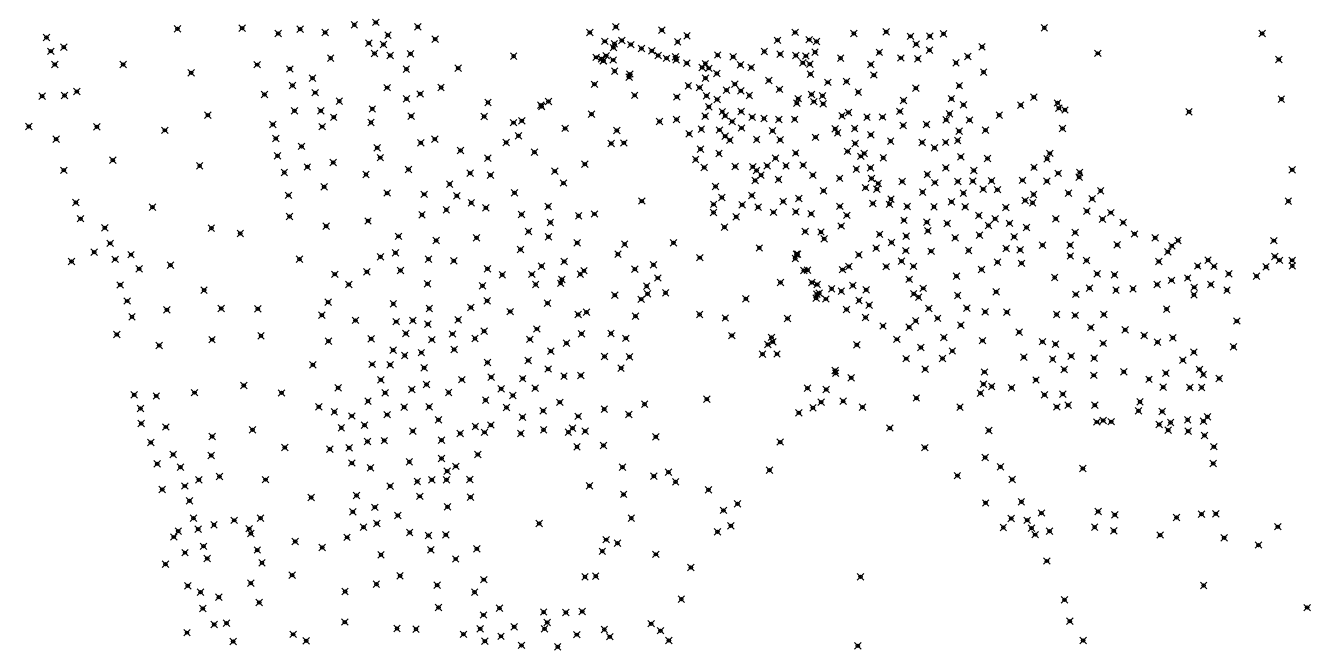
# Model space of a CAD drawing. Header units: millimetres. Extents: x 476859 to 479474, y 2367368 to 2370543.
# Drawn here: x 477176 to 477952, y 2368112 to 2368488 of the extents above; entities that cross this region are included whole.
import ezdxf

# ---------------------------------------------------------------- set-up
doc = ezdxf.new("R2010")
doc.units = ezdxf.units.MM
doc.header["$PDMODE"] = 35
doc.header["$PDSIZE"] = 2

msp = doc.modelspace()

# ---------------------------------------------------------------- linework, layer by layer
for p in [(477388.628, 2368490.195, 7.196), (477268.225, 2368486.237, 15.08), (477307.454, 2368486.603, 7.28), (477329.348, 2368483.492, 7.17), (477342.657, 2368486.107, 7.182), (477357.865, 2368484.083, 7.11), (477375.599, 2368488.697, 7.16), (477396.012, 2368482.453, 6.757), (477414.127, 2368487.551, 7.21), (477518.561, 2368484.109, 7.34), (477534.373, 2368487.525, 8.191), (477562.247, 2368485.505, 8.527), (477643.21, 2368484.125, 10.351), (477678.899, 2368483.362, 10.881), (477698.536, 2368484.435, 11.121), (477733.353, 2368483.249, 9.891), (477794.519, 2368486.83, 6.32), (477926.736, 2368483.5, 8.06), (477188.663, 2368481.029, 14.757), (477199.209, 2368475.185, 14.777), (477384.372, 2368477.508, 7.154), (477393.258, 2368476.73, 6.859), (477424.734, 2368479.926, 7.12), (477527.618, 2368478.67, 7.45), (477532.899, 2368474.823, 7.485), (477533.461, 2368477.211, 7.629), (477537.961, 2368479.245, 7.735), (477543.444, 2368476.664, 7.751), (477571.895, 2368478.296, 8.02), (477577.554, 2368482.074, 8.308), (477632.548, 2368479.294, 10.058), (477651.694, 2368479.692, 10.226), (477656.188, 2368478.528, 9.969), (477713.192, 2368481.718, 14.471), (477716.675, 2368477.02, 10.624), (477724.921, 2368481.8, 10.212), (477756.684, 2368475.35, 9.56), (477191.252, 2368472.626, 14.734), (477361.209, 2368468.463, 7.15), (477387.851, 2368471.255, 6.673), (477397.377, 2368470.134, 7.092), (477409.735, 2368471.133, 6.471), (477472.32, 2368469.729, 5.23), (477522.384, 2368468.963, 7.225), (477525.72, 2368468.077, 7.209), (477526.587, 2368466.862, 7.172), (477526.917, 2368466.891, 7.171), (477528.53, 2368469.981, 7.274), (477532.686, 2368467.352, 7.244), (477549.92, 2368474.347, 7.678), (477556.132, 2368472.834, 7.611), (477559.992, 2368470.112, 7.614), (477565.168, 2368468.371, 7.599), (477570.644, 2368469.285, 7.615), (477570.983, 2368467.518, 7.74), (477596.174, 2368470.359, 8.39), (477605.534, 2368469.312, 9.29), (477624.519, 2368472.432, 9.73), (477634.127, 2368470.877, 9.87), (477643.639, 2368470.001, 9.751), (477649.784, 2368469.762, 10.074), (477655.296, 2368472.059, 10.115), (477670.834, 2368468.484, 9.82), (477694.314, 2368471.979, 10.447), (477707.441, 2368468.56, 10.154), (477717.643, 2368467.997, 10.249), (477724.788, 2368473.343, 10.061), (477748.015, 2368469.504, 9.762), (477827.048, 2368471.378, 8.736), (477936.82, 2368467.658, 8.01), (477193.695, 2368464.588, 14.656), (477235.208, 2368464.557, 14.261), (477276.465, 2368459.488, 14.33), (477316.544, 2368464.51, 7.65), (477336.44, 2368461.898, 7.13), (477407.179, 2368461.829, 6.34), (477438.686, 2368462.346, 7.33), (477533.643, 2368460.541, 7.191), (477577.421, 2368465.469, 7.81), (477586.695, 2368462.734, 8.361), (477588.679, 2368465.138, 7.95), (477590.812, 2368462.288, 8.006), (477595.712, 2368459.148, 8.325), (477610.009, 2368464.385, 9.329), (477616.567, 2368462.835, 9.252), (477647.854, 2368465.654, 9.728), (477652.101, 2368464.736, 9.985), (477689.246, 2368464.583, 10.34), (477740.875, 2368465.626, 9.653), (477757.657, 2368459.913, 8.67), (477338.004, 2368451.809, 7.845), (477350.261, 2368456.274, 7.3), (477521.343, 2368452.585, 6.77), (477542.499, 2368456.941, 7.25), (477542.8, 2368458.838, 7.25), (477578.362, 2368451.722, 7.32), (477588.758, 2368456.257, 8.398), (477606.625, 2368452.634, 8.492), (477627.179, 2368454.926, 8.969), (477652.489, 2368458.787, 9.582), (477663.01, 2368453.778, 5.186), (477674.353, 2368454.275, 9.659), (477691.005, 2368458.214, 9.703), (477742.889, 2368451.736, 10.064), (477186.018, 2368445.42, 14.182), (477199.638, 2368445.848, 14.607), (477207.109, 2368448.252, 14.644), (477321.001, 2368446.448, 7.814), (477351.885, 2368447.504, 7.078), (477395.459, 2368450.543, 12.652), (477407.26, 2368443.765, 6.495), (477415.607, 2368446.716, 6.214), (477428.222, 2368450.611, 6.263), (477545.78, 2368445.892, 6.65), (477571.42, 2368444.896, 7.28), (477585.198, 2368450.558, 8.11), (477589.346, 2368445.538, 7.863), (477601.591, 2368448.975, 8.239), (477610.188, 2368448.645, 8.742), (477615.404, 2368445.75, 8.545), (477633.694, 2368449.508, 9.11), (477645.127, 2368443.842, 9.494), (477653.218, 2368446.348, 9.236), (477659.756, 2368445.569, 9.689), (477681.564, 2368447.776, 9.536), (477716.554, 2368450.3, 10.181), (477738.064, 2368443.848, 10.312), (477788.164, 2368444.719, 8.72), (477938.41, 2368443.552, 7.89), (477339.243, 2368436.447, 6.89), (477355.183, 2368436.451, 6.943), (477366.489, 2368442.399, 6.314), (477386.504, 2368437.602, 6.483), (477456.741, 2368441.485, 7.15), (477488.835, 2368439.911, 7.009), (477489.304, 2368439.108, 6.973), (477493.405, 2368442.098, 6.821), (477590.842, 2368438.884, 7.769), (477595.808, 2368443.287, 7.991), (477599.011, 2368435.97, 8.086), (477610.397, 2368436.083, 8.068), (477644.166, 2368441.175, 8.849), (477654.572, 2368442.045, 9.162), (477660.3, 2368440.714, 9.589), (477706.83, 2368436.153, 10.968), (477708.941, 2368442.721, 9.283), (477745.393, 2368440.172, 8.45), (477780.16, 2368439.943, 8.796), (477802.549, 2368441.247, 8.78), (477803.363, 2368438.074, 8.796), (477807.06, 2368436.995, 8.664), (477882.352, 2368435.827, 6.08), (477286.674, 2368433.846, 13.886), (477326.115, 2368428.121, 7.595), (477363.052, 2368432.545, 6.524), (477385.701, 2368429.352, 6.441), (477410.087, 2368433.177, 6.273), (477454.404, 2368432.961, 6.55), (477472.275, 2368429.286, 7.048), (477477.257, 2368430.395, 6.86), (477519.656, 2368434.47, 6.87), (477560.928, 2368430.021, 7.12), (477571.208, 2368431.184, 7.048), (477588.512, 2368433.309, 7.69), (477600.779, 2368433.491, 8.107), (477604.96, 2368429.975, 8.084), (477617.145, 2368432.61, 8.43), (477624.297, 2368431.753, 8.62), (477633.31, 2368431.249, 8.701), (477642.919, 2368431.33, 8.67), (477671.672, 2368433.412, 9.331), (477675.645, 2368435.416, 9.128), (477686.867, 2368432.635, 9.218), (477696.308, 2368432.71, 9.311), (477722.924, 2368428.229, 9.204), (477734.855, 2368431.013, 8.54), (477736.935, 2368434.616, 9.821), (477749.134, 2368430.889, 8.66), (477767.175, 2368433.833, 8.796), (477177.989, 2368426.945, 14.351), (477219.315, 2368426.693, 14.185), (477260.601, 2368424.64, 13.725), (477356.058, 2368426.867, 6.471), (477475.251, 2368421.248, 6.65), (477503.569, 2368425.834, 5.12), (477534.929, 2368424.595, 6.43), (477578.807, 2368422.496, 7.08), (477586.25, 2368425.388, 5.87), (477597.237, 2368424.831, 7.93), (477600.7, 2368421.09, 5.968), (477610.661, 2368426.05, 8.09), (477629.545, 2368424.335, 8.58), (477655.609, 2368420.4, 8.734), (477667.573, 2368425.556, 9.195), (477669.02, 2368423.135, 9.129), (477679.371, 2368425.762, 9.258), (477689.205, 2368421.849, 8.963), (477708.827, 2368427.534, 10.29), (477742.753, 2368424.092, 8.138), (477758.815, 2368424.803, 7.308), (477805.567, 2368425.717, 7.87), (477194.53, 2368419.308, 14.115), (477327.904, 2368419.733, 7.572), (477343.535, 2368414.901, 6.69), (477389.454, 2368414.035, 6.401), (477415.921, 2368417.11, 6.273), (477424.461, 2368419.249, 6.342), (477467.696, 2368417.227, 6.214), (477531.569, 2368416.717, 7.048), (477539.211, 2368416.967, 7.23), (477585.682, 2368413.23, 6.025), (477603.569, 2368418.65, 8.11), (477619.858, 2368419.07, 7.32), (477634.048, 2368418.898, 8.26), (477679.607, 2368416.627, 9.078), (477701.21, 2368418.062, 8.85), (477720.291, 2368417.314, 9.979), (477727.767, 2368414.028, 8.38), (477734.611, 2368417.351, 7.68), (477741.91, 2368418.514, 7.709), (477228.902, 2368406.525, 13.745), (477328.999, 2368409.162, 7.173), (477362.766, 2368405.113, 6.53), (477391.351, 2368408.045, 6.297), (477440.118, 2368412.443, 6.069), (477456.64, 2368407.697, 6.227), (477484.915, 2368411.383, 6.76), (477582.828, 2368406.972, 7.12), (477596.987, 2368410.503, 5.765), (477631.346, 2368407.74, 7.84), (477643.549, 2368410.855, 8.129), (477675.075, 2368411.872, 9.086), (477683.158, 2368408.858, 8.994), (477685.169, 2368410.534, 8.708), (477696.741, 2368407.886, 8.8), (477743.799, 2368408.59, 7.659), (477760.013, 2368407.574, 7.38), (477796.145, 2368407.349, 6.924), (477797.838, 2368410.681, 7.568), (477199.18, 2368400.369, 14.127), (477281.677, 2368403.126, 13.825), (477333.087, 2368399.051, 7.701), (477347.067, 2368402.388, 7.064), (477382.663, 2368397.872, 6.62), (477408.521, 2368400.791, 6.133), (477445.868, 2368398.614, 6.129), (477458.25, 2368397.348, 5.747), (477497.271, 2368399.858, 6.89), (477515.584, 2368404.025, 7.12), (477587.993, 2368402.007, 7.05), (477606.771, 2368402.732, 6.008), (477617.459, 2368402.426, 6.282), (477619.816, 2368400.316, 7.65), (477622.504, 2368397.353, 7.12), (477626.26, 2368403.005, 7.734), (477637.647, 2368403.065, 7.81), (477648.016, 2368403.44, 7.91), (477654.033, 2368397.385, 7.75), (477680.376, 2368401.055, 8.945), (477689.026, 2368401.917, 8.708), (477723.452, 2368397.747, 8.169), (477734.752, 2368401.822, 7.64), (477751.673, 2368400.283, 7.483), (477788.22, 2368402.153, 7.51), (477802.956, 2368398.548, 6.97), (477815.982, 2368399.066, 7.16), (477945.05, 2368400.601, 7.83), (477357.259, 2368390.397, 6.89), (477433.471, 2368391.928, 6.035), (477502.531, 2368392.639, 7.048), (477594.873, 2368390.559, 5.758), (477618.938, 2368394.207, 6.826), (477633.139, 2368394.729, 7.78), (477670.246, 2368395.484, 8.2), (477685.993, 2368389.802, 8.787), (477689.632, 2368395.363, 8.804), (477693.644, 2368392.319, 8.82), (477708.236, 2368393.621, 8.88), (477728.035, 2368392.883, 7.95), (477741.962, 2368393.501, 8.161), (477751.027, 2368393.794, 8.035), (477762.471, 2368393.973, 7.428), (477781.186, 2368394.288, 7.36), (477796.037, 2368393.772, 7.222), (477815.715, 2368396.155, 7.006), (477335.618, 2368385.166, 7.56), (477395.48, 2368386.566, 6.117), (477417.991, 2368385.786, 5.815), (477437.81, 2368384.906, 5.77), (477472.845, 2368386.618, 5.47), (477550.088, 2368381.713, 4.96), (477598.776, 2368383.911, 5.739), (477616.849, 2368385.128, 6.294), (477635.927, 2368381.5, 7.88), (477645.462, 2368383.299, 7.83), (477660.449, 2368387.949, 7.855), (477692.886, 2368388.946, 8.699), (477701.419, 2368382.858, 8.86), (477720.621, 2368387.017, 8.318), (477745.343, 2368386.537, 7.98), (477757.421, 2368388.847, 8.051), (477766.041, 2368388.587, 7.861), (477782.831, 2368382.107, 7.811), (477788.013, 2368385.675, 7.565), (477809.163, 2368386.456, 7.143), (477823.484, 2368383.115, 6.96), (477828.698, 2368387.934, 6.759), (477942.662, 2368381.66, 8.11), (477206.556, 2368380.835, 13.926), (477253.011, 2368377.949, 13.805), (477431.434, 2368376.405, 5.45), (477446.6, 2368380.623, 5.763), (477455.427, 2368377.618, 5.558), (477493.28, 2368378.394, 5.42), (477521.373, 2368373.834, 6.46), (477593.711, 2368374.696, 5.76), (477593.733, 2368379.696, 5.939), (477611.016, 2368379.425, 5.397), (477620.754, 2368377.999, 6.681), (477630.024, 2368374.857, 6.39), (477643.625, 2368375.12, 7.76), (477652.915, 2368373.953, 7.705), (477670.416, 2368378.47, 7.87), (477690.409, 2368380.199, 8.762), (477700.475, 2368379.725, 9.059), (477711.269, 2368378.325, 9.14), (477727.521, 2368378.228, 8.56), (477738.075, 2368381.279, 8.196), (477746.518, 2368378.205, 8.25), (477771.124, 2368377.75, 7.89), (477787.402, 2368380.617, 7.584), (477820.332, 2368375.545, 7.076), (477834.82, 2368374.648, 7.126), (477209.341, 2368370.98, 13.887), (477336.279, 2368372.251, 7.43), (477358.437, 2368366.418, 6.56), (477383.908, 2368369.599, 6.45), (477416.673, 2368373.29, 6.504), (477477.013, 2368373.463, 5.761), (477494.603, 2368368.655, 5.575), (477511.774, 2368372.757, 5.784), (477607.422, 2368372.095, 5.379), (477671.119, 2368366.556, 7.864), (477674.634, 2368373.026, 7.923), (477709.294, 2368369.996, 9.12), (477723.197, 2368368.932, 8.89), (477735.448, 2368368.138, 8.84), (477754.76, 2368372.986, 8.118), (477760.554, 2368366.915, 8.32), (477764.653, 2368370.909, 8.132), (477773.357, 2368368.178, 7.986), (477801.419, 2368370.934, 7.185), (477829.757, 2368370.664, 7.103), (477842.37, 2368368.688, 7.09), (477224.085, 2368365.369, 14.308), (477288.789, 2368365.211, 13.827), (477306.355, 2368361.947, 13.78), (477402.42, 2368360.271, 6.36), (477449.765, 2368359.359, 5.53), (477481.343, 2368363.264, 5.638), (477493.455, 2368359.945, 5.864), (477600.276, 2368365.772, 5.64), (477649.289, 2368363.194, 6.52), (477658.911, 2368362.891, 7.719), (477660.912, 2368358.707, 8.038), (477694.521, 2368361.489, 8.31), (477710.641, 2368360.356, 8.517), (477723.826, 2368363.668, 8.884), (477740.332, 2368359.4, 9.127), (477755.075, 2368360.943, 8.802), (477776.137, 2368359.967, 7.99), (477783.698, 2368365.685, 7.976), (477813.157, 2368362.666, 7.132), (477849.268, 2368361.71, 7.304), (477861.868, 2368359.363, 7.12), (477217.647, 2368350.655, 13.802), (477227.284, 2368356.031, 14.301), (477425.245, 2368357.755, 5.67), (477476.463, 2368352.229, 5.55), (477510.898, 2368356.378, 5.76), (477539.723, 2368355.521, 5.89), (477569.312, 2368356.319, 5.754), (477621.465, 2368353.216, 5.67), (477692.373, 2368353.102, 8.269), (477701.764, 2368356.505, 8.524), (477710.409, 2368351.571, 8.491), (477725.73, 2368351.185, 9.23), (477748.552, 2368351.682, 9.537), (477771.274, 2368352.931, 8.877), (477779.878, 2368352.137, 8.583), (477793.47, 2368354.901, 8.38), (477810.136, 2368354.861, 7.28), (477838.762, 2368355.177, 7.073), (477869.413, 2368350.837, 7.285), (477871.892, 2368354.503, 7.367), (477875.676, 2368357.818, 7.142), (477933.891, 2368357.641, 8.12), (477203.915, 2368344.97, 13.99), (477230.367, 2368346.314, 14.321), (477240.003, 2368349.135, 14.23), (477263.964, 2368342.815, 13.899), (477342.292, 2368346.45, 6.94), (477391.409, 2368347.78, 6.125), (477400.518, 2368350.288, 5.859), (477420.672, 2368346.366, 5.796), (477435.934, 2368345.443, 5.783), (477503, 2368345.029, 5.72), (477535.646, 2368349.45, 6.13), (477557.194, 2368342.983, 5.664), (477585.302, 2368347.318, 5.65), (477643.311, 2368346.846, 7.512), (477643.945, 2368349.467, 6.88), (477644.734, 2368349.47, 7.615), (477681.834, 2368349.092, 8.017), (477707.821, 2368345.193, 8.43), (477766.134, 2368344.599, 9.04), (477780.696, 2368343.898, 8.84), (477810.275, 2368348.343, 8.125), (477820.158, 2368345.541, 8.168), (477863.988, 2368345.047, 7.041), (477893.89, 2368345.877, 7.278), (477934.431, 2368348.039, 8.032), (477937.227, 2368345.719, 8.023), (477944.911, 2368345.704, 7.98), (477244.918, 2368340.549, 13.922), (477363.696, 2368337.226, 6.47), (477383.239, 2368338.656, 6.624), (477403.541, 2368339.501, 6.12), (477456.381, 2368340.488, 5.661), (477465.426, 2368336.848, 5.665), (477483.361, 2368337.211, 5.559), (477489.244, 2368342.15, 5.877), (477512.808, 2368337.268, 5.373), (477515.027, 2368339.409, 5.811), (477545.955, 2368340.368, 6.36), (477559.83, 2368334.982, 5.98), (477648.546, 2368339.544, 7.724), (477650.768, 2368339.794, 7.718), (477672.022, 2368340.047, 7.629), (477675.803, 2368341.905, 7.703), (477698.503, 2368341.881, 8.218), (477715.026, 2368342.065, 8.346), (477741.133, 2368336.096, 8.67), (477756.332, 2368340.214, 9.304), (477800.781, 2368335.263, 7.54), (477826.541, 2368337.478, 6.741), (477837.045, 2368336.873, 7.043), (477881.521, 2368334.99, 7.042), (477887.624, 2368342.244, 7.058), (477897.531, 2368342.049, 7.039), (477906.463, 2368337.476, 7.187), (477923.324, 2368336.059, 7.674), (477929.108, 2368341.808, 7.711), (477945.085, 2368342.438, 7.697), (477233.449, 2368330.743, 13.933), (477284.333, 2368327.571, 13.741), (477372.201, 2368330.99, 6.579), (477420.059, 2368331.458, 6.07), (477453.4, 2368330.213, 5.65), (477485.675, 2368331.031, 5.45), (477500.87, 2368331.757, 5.565), (477501.571, 2368334.132, 5.768), (477553.076, 2368330.033, 6.257), (477634.272, 2368332.198, 5.68), (477653.417, 2368332.213, 7.648), (477656.632, 2368330.957, 7.527), (477665.388, 2368328.374, 7.439), (477678.265, 2368330.387, 7.33), (477686.357, 2368327.763, 7.28), (477712.379, 2368334.154, 8.361), (477721.01, 2368328.695, 8.271), (477821.853, 2368328.835, 6.806), (477838.023, 2368327.564, 7.892), (477848.338, 2368328.463, 7.306), (477862.944, 2368331.089, 7.469), (477871.769, 2368333.556, 6.762), (477885.53, 2368329.3, 7.084), (477895.633, 2368331.078, 7.183), (477905.391, 2368327.632, 7.224), (477237.631, 2368321.004, 13.747), (477359.68, 2368320.242, 6.351), (477399.265, 2368319.348, 6.127), (477456.223, 2368321.052, 5.728), (477492.902, 2368319.653, 6.121), (477533.716, 2368324.631, 4.92), (477549.783, 2368322.039, 6.777), (477553.643, 2368325.432, 6.651), (477564.586, 2368326.032, 6.34), (477613.344, 2368322.4, 5.43), (477655.968, 2368322.667, 6.688), (477656.351, 2368325.169, 6.813), (477657.805, 2368325.727, 7.237), (477661.903, 2368322.216, 7.28), (477671.269, 2368327.008, 7.36), (477681.984, 2368321.253, 7.22), (477715.189, 2368325.44, 8.29), (477718.204, 2368323.323, 8.283), (477741.887, 2368324.316, 8.467), (477765.262, 2368326.614, 8.76), (477813.57, 2368325.037, 7.654), (477885.359, 2368324.743, 6.82), (477261.775, 2368315.609, 13.884), (477294.772, 2368316.387, 13.83), (477316.934, 2368316.271, 13.658), (477355.898, 2368312.408, 6.364), (477421.105, 2368316.435, 5.862), (477446.325, 2368317.124, 5.834), (477470.264, 2368314.558, 5.56), (477511.418, 2368312.866, 6.229), (477516.471, 2368314.261, 6.158), (477546.288, 2368311.854, 6.635), (477585.228, 2368312.756, 6.609), (477674.469, 2368315.828, 7.12), (477688.128, 2368318.44, 7.25), (477724.39, 2368316.435, 8.263), (477747.521, 2368316.631, 8.397), (477758.6, 2368314.494, 8.578), (477771.773, 2368314.298, 8.12), (477801.973, 2368312.78, 7.32), (477813.167, 2368312.293, 7.307), (477830.658, 2368312.885, 6.493), (477868.76, 2368316.027, 7.391), (477240.604, 2368311.414, 13.761), (477376.289, 2368309.251, 6.448), (477401.057, 2368308.455, 6.305), (477411.158, 2368309.12, 6.391), (477420.245, 2368306.871, 6.501), (477438.674, 2368309.505, 5.952), (477486.417, 2368304.016, 6.171), (477600.813, 2368310.685, 5.42), (477638.597, 2368310.398, 5.813), (477685.982, 2368310.943, 7.18), (477696.561, 2368305.839, 7.078), (477712.504, 2368305.111, 7.666), (477716.411, 2368308.984, 7.73), (477729.732, 2368310.492, 8.292), (477743.78, 2368306.392, 8.324), (477822.729, 2368304.887, 6.904), (477911.339, 2368308.854, 7.11), (477231.335, 2368300.744, 13.508), (477289.188, 2368297.537, 13.809), (477318.913, 2368299.901, 13.414), (477359.885, 2368296.602, 6.727), (477385.771, 2368298.046, 6.34), (477406.925, 2368301.328, 6.368), (477422.66, 2368297.528, 6.112), (477435.177, 2368300.98, 6.67), (477448.858, 2368298.257, 6.141), (477454.367, 2368302.772, 6.01), (477482.186, 2368297.738, 5.697), (477513.488, 2368301.034, 4.88), (477531.418, 2368301.33, 6.227), (477540.433, 2368298.361, 5.99), (477604.751, 2368299.981, 6.13), (477628.836, 2368298.939, 5.964), (477629.672, 2368296.245, 5.818), (477705.014, 2368297.727, 7.35), (477733.508, 2368298.856, 8.241), (477757.008, 2368296.924, 7.89), (477779.253, 2368302.165, 7.56), (477793.376, 2368296.302, 7.372), (477843.6, 2368303.524, 7.119), (477855.118, 2368300.035, 7.411), (477863.271, 2368296.04, 7.276), (477872.587, 2368298.585, 6.966), (477257.119, 2368293.935, 13.805), (477399.094, 2368291.177, 6.345), (477416.259, 2368289.648, 6.315), (477436.147, 2368291.595, 6.47), (477494.915, 2368290.628, 5.56), (477504.367, 2368295.422, 6.22), (477623.426, 2368288.717, 5.495), (477626.662, 2368294.537, 5.495), (477632.2, 2368288.82, 6.104), (477680.666, 2368294.345, 6.824), (477719.541, 2368292.738, 7.57), (477738.662, 2368290.653, 8.005), (477801.285, 2368294.851, 7.381), (477830.286, 2368295.286, 6.389), (477885.33, 2368289.988, 6.852), (477909.401, 2368293.204, 6.78), (477350.44, 2368282.328, 6.72), (477386.48, 2368282.554, 6.43), (477397.326, 2368282.185, 6.609), (477406.16, 2368287.863, 6.468), (477456.399, 2368283.634, 6.12), (477481.16, 2368284.89, 5.456), (477527.515, 2368287.316, 6.098), (477542.694, 2368287.043, 6.32), (477710.629, 2368285.993, 7.28), (477732.706, 2368286.121, 8.208), (477782.007, 2368286.984, 7.31), (477799.556, 2368285.644, 7.22), (477810.873, 2368287.466, 7.287), (477824.752, 2368286.247, 6.559), (477878.659, 2368285.051, 6.688), (477391.6, 2368273.207, 6.468), (477417.977, 2368280.42, 6.297), (477440.874, 2368273.236, 6.471), (477458.659, 2368274.757, 6.185), (477477.81, 2368273.873, 6.051), (477493.273, 2368279.709, 5.585), (477502.905, 2368275.351, 5.575), (477513.081, 2368275.708, 5.63), (477537.512, 2368280.191, 5.54), (477667.558, 2368278.885, 6.019), (477667.799, 2368277.225, 5.699), (477677.274, 2368274.312, 5.699), (477722.227, 2368279.598, 7.25), (477758.119, 2368277.892, 7.339), (477789.427, 2368273.066, 7.145), (477806.6, 2368279.486, 7.16), (477824.537, 2368275.873, 6.735), (477842.754, 2368278.057, 6.742), (477858.05, 2368273.47, 6.419), (477868.277, 2368277.149, 6.587), (477888.741, 2368279.524, 7.564), (477891.037, 2368276.308, 8.055), (477900.702, 2368273.964, 6.87), (477278.561, 2368265.361, 13.801), (477308.435, 2368269.641, 13.805), (477331.405, 2368265.165, 14.32), (477365.713, 2368268.251, 6.49), (477394.29, 2368265.273, 6.383), (477410.562, 2368267.276, 6.39), (477419.452, 2368270.386, 6.397), (477432.854, 2368265.471, 6.34), (477464.679, 2368267.622, 6.25), (477485.394, 2368268.092, 6.04), (477650.642, 2368268.028, 6.72), (477662.064, 2368267.316, 6.89), (477755.68, 2368265.104, 6.482), (477757.511, 2368270.447, 7.295), (477762.556, 2368269.131, 7.307), (477774.593, 2368268.225, 8.233), (477866.68, 2368268.765, 6.882), (477882.914, 2368268.567, 6.746), (477890.032, 2368268.426, 8.026), (477241.919, 2368264.095, 13.501), (477255.358, 2368263.341, 13.691), (477383.879, 2368260.128, 6.577), (477455.309, 2368260.78, 6.21), (477471.87, 2368263.608, 6.479), (477500.349, 2368259.505, 5.647), (477551.836, 2368258.383, 6.27), (477589.531, 2368261.435, 4.82), (477658.942, 2368259.542, 6.45), (477672.374, 2368260.215, 7.03), (477716.812, 2368262.094, 6.78), (477794.571, 2368264.105, 10.78), (477805.679, 2368264.396, 10.207), (477809.009, 2368257.732, 9.864), (477825.091, 2368257.841, 7.2), (477852.598, 2368259.719, 6.506), (477245.741, 2368255.773, 13.281), (477354.005, 2368256.689, 6.963), (477363.458, 2368253.79, 6.856), (477374.054, 2368251.192, 6.787), (477395.514, 2368251.994, 6.37), (477405.836, 2368256.489, 6.447), (477420.976, 2368256.734, 6.504), (477467.952, 2368256.362, 5.982), (477477.744, 2368250.499, 6.2), (477490.18, 2368254.287, 6.232), (477511.512, 2368250.989, 5.526), (477527.358, 2368255.358, 5.967), (477542.232, 2368252.093, 6.56), (477645.451, 2368253.145, 19.772), (477654.041, 2368256.102, 8.026), (477684.037, 2368256.532, 7.41), (477743.289, 2368256.56, 7.918), (477802.05, 2368256.665, 7.558), (477851.71, 2368254.397, 6.164), (477866.123, 2368253.996, 6.332), (477893.563, 2368250.657, 6.805), (477246.186, 2368246.646, 13.246), (477261.17, 2368244.502, 13.672), (477313.837, 2368242.781, 13.807), (477367.688, 2368244.06, 6.81), (477381.795, 2368245.642, 6.73), (477411.07, 2368241.918, 6.59), (477426.631, 2368248.833, 6.21), (477449.049, 2368244.882, 7.319), (477458.525, 2368245.701, 7.776), (477490.517, 2368242.792, 7.598), (477508.081, 2368243.814, 5.997), (477515.774, 2368242.005, 6.454), (477700.725, 2368243.879, 7.23), (477760.88, 2368242.451, 8.246), (477826.417, 2368247.533, 8.21), (477830.232, 2368248.477, 8.043), (477835.138, 2368247.73, 7.377), (477864.165, 2368246.067, 6.937), (477869.711, 2368242.553, 6.78), (477871.194, 2368247.315, 6.095), (477881.528, 2368248.853, 6.701), (477881.899, 2368241.962, 6.953), (477891.124, 2368247.979, 7.038), (477251.975, 2368235.117, 13.137), (477289.208, 2368238.725, 13.745), (477383.522, 2368235.711, 6.944), (477393.786, 2368236.228, 6.929), (477428.536, 2368236.575, 6.528), (477439.904, 2368240.532, 6.222), (477454.647, 2368241.281, 7.737), (477476.631, 2368240.504, 7.42), (477505.529, 2368241.351, 7.408), (477558.595, 2368238.488, 6.25), (477634.139, 2368235.386, 6.54), (477891.749, 2368239.326, 6.673), (477265.586, 2368227.81, 13.52), (477288.703, 2368227.188, 13.6), (477333.341, 2368232.107, 13.807), (477360.763, 2368231.074, 7.798), (477372.516, 2368231.797, 7.226), (477450.505, 2368227.768, 7.734), (477510.784, 2368232.469, 7.377), (477526.851, 2368233.225, 6.33), (477721.966, 2368231.981, 7.45), (477897.455, 2368232.554, 6.747), (477255.904, 2368222.162, 13.137), (477270.008, 2368220.119, 13.649), (477374.084, 2368222.633, 6.897), (477385.346, 2368219.734, 7.088), (477408.987, 2368223.289, 6.848), (477428.557, 2368225.446, 6.378), (477437.187, 2368220.623, 6.341), (477538.363, 2368220.109, 6.47), (477758.57, 2368225.973, 8.037), (477767.875, 2368220.381, 8.201), (477817.95, 2368219.325, 4.98), (477897.055, 2368222.296, 6.304), (477281.215, 2368212.427, 13.539), (477293.659, 2368214.5, 13.759), (477321.677, 2368212.541, 13.821), (477413.822, 2368211.415, 6.905), (477422.572, 2368212.478, 6.683), (477431.489, 2368212.386, 6.474), (477432.007, 2368217.666, 6.217), (477445.709, 2368212.575, 7.779), (477557.497, 2368214.58, 6.51), (477566.254, 2368217.111, 6.43), (477570.663, 2368211.268, 7.23), (477627.601, 2368218.286, 6.45), (477741.701, 2368214.969, 7.65), (477774.978, 2368212.622, 7.665), (477258.972, 2368206.526, 13.203), (477272.662, 2368208.69, 13.503), (477376.927, 2368202.944, 7.065), (477397.41, 2368208.511, 6.811), (477518.336, 2368208.724, 7.41), (477539.09, 2368203.611, 6.56), (477590.609, 2368206.302, 6.78), (477275.463, 2368199.679, 13.452), (477349.318, 2368201.645, 13.9), (477388.049, 2368195.75, 7.101), (477415.347, 2368202.404, 6.925), (477432.173, 2368196.059, 6.636), (477446.127, 2368201.907, 7.987), (477608.262, 2368197.907, 6.3), (477758.867, 2368198.378, 7.76), (477780.556, 2368199.052, 6.34), (477277.914, 2368189.159, 13.429), (477302.693, 2368187.836, 13.621), (477318.664, 2368189.102, 13.79), (477374.613, 2368193.039, 7.672), (477402, 2368190.699, 7.266), (477543.77, 2368189.189, 6.78), (477599.654, 2368193.888, 6.55), (477774.374, 2368188.954, 7.714), (477784.087, 2368187.853, 7.932), (477792.776, 2368192.275, 6.22), (477827.163, 2368193.218, 6.34), (477837.301, 2368191.156, 6.12), (477874.825, 2368189.562, 6.28), (477889.996, 2368191.659, 6.23), (477898.611, 2368191.77, 6.37), (477268.71, 2368181.241, 12.994), (477280.799, 2368182.407, 13.362), (477290.396, 2368185.095, 13.519), (477311.792, 2368182.775, 13.675), (477312.801, 2368179.875, 13.33), (477381.169, 2368183.727, 7.169), (477389.306, 2368185.907, 7.033), (477409.198, 2368180.482, 6.72), (477487.787, 2368185.94, 5.08), (477596.03, 2368180.853, 6.45), (477604.218, 2368184.485, 6.37), (477769.614, 2368183.45, 7.892), (477786.781, 2368183.079, 7.877), (477797.707, 2368181.247, 6.082), (477825.075, 2368183.669, 6.12), (477836.68, 2368181.499, 6.08), (477936.196, 2368183.97, 6.16), (477265.932, 2368177.731, 13.023), (477284.05, 2368172.068, 13.398), (477339.694, 2368174.936, 13.821), (477371.155, 2368177.513, 8.141), (477420.549, 2368178.647, 7.009), (477431.095, 2368179.091, 6.919), (477528.427, 2368176.102, 7.366), (477535.3, 2368173.996, 6.891), (477788.87, 2368179.129, 8.142), (477864.764, 2368178.92, 5.99), (477903.649, 2368177.186, 6.11), (477924.486, 2368172.845, 6.03), (477272.779, 2368168.202, 12.965), (477286.262, 2368164.644, 13.405), (477316.673, 2368169.804, 13.872), (477356.095, 2368171.386, 13.65), (477391.775, 2368166.853, 6.858), (477421.978, 2368169.858, 7.125), (477437.116, 2368164.364, 6.923), (477449.946, 2368170.557, 8.109), (477526.165, 2368169.037, 7.218), (477558.702, 2368167.189, 4.86), (477260.869, 2368161.274, 13.088), (477319.534, 2368162.068, 14.037), (477579.964, 2368159.245, 6.78), (477796.102, 2368163.144, 8.085), (477312.728, 2368149.758, 13.815), (477337.815, 2368154.558, 13.276), (477388.961, 2368149.147, 8.33), (477403.328, 2368154.121, 13.982), (477425.808, 2368148.528, 7.64), (477454.164, 2368151.803, 7.994), (477515.636, 2368153.506, 7.623), (477522.13, 2368153.966, 7.02), (477682.914, 2368153.47, 4.78), (477274.482, 2368148.051, 12.895), (477282.25, 2368144.277, 12.875), (477293.394, 2368141.261, 13.13), (477369.935, 2368144.676, 13.68), (477448.631, 2368144.158, 8.146), (477891.236, 2368148.214, 4.32), (477283.533, 2368134.354, 12.805), (477317.841, 2368137.902, 13.652), (477426.7, 2368134.917, 7.932), (477463.647, 2368134.543, 8.03), (477574.122, 2368139.924, 7.34), (477806.752, 2368139.605, 8.263), (477954.075, 2368134.826, 5.67), (477298.04, 2368125.336, 12.923), (477369.773, 2368126.095, 13.47), (477454.005, 2368130.371, 8.162), (477490.531, 2368132.158, 7.55), (477492.73, 2368125.781, 7.93), (477504.028, 2368131.844, 7.461), (477513.935, 2368132.502, 7.332), (477809.923, 2368126.667, 8.266), (477273.988, 2368119.624, 12.891), (477290.557, 2368124.591, 12.767), (477338.449, 2368118.618, 13.254), (477401.491, 2368122.18, 13.989), (477413.017, 2368121.704, 8.12), (477441.848, 2368118.638, 8.883), (477452.035, 2368121.911, 8.226), (477464.625, 2368117.414, 7.946), (477472.684, 2368123.136, 8.001), (477491.104, 2368121.972, 7.808), (477510.612, 2368118.427, 7.659), (477527.375, 2368121.497, 7.21), (477555.758, 2368125.079, 7.467), (477561.456, 2368120.827, 7.42), (477302.022, 2368114.324, 13.053), (477346.407, 2368114.619, 13.207), (477454.821, 2368114.434, 8.12), (477477.079, 2368111.927, 7.89), (477499.059, 2368110.964, 7.78), (477530.674, 2368117.185, 7.56), (477566.557, 2368114.896, 8.026), (477681.203, 2368111.638, 8.026), (477818.022, 2368114.848, 7.808)]:
    msp.add_point(p)

doc.saveas('drawing.dxf')
